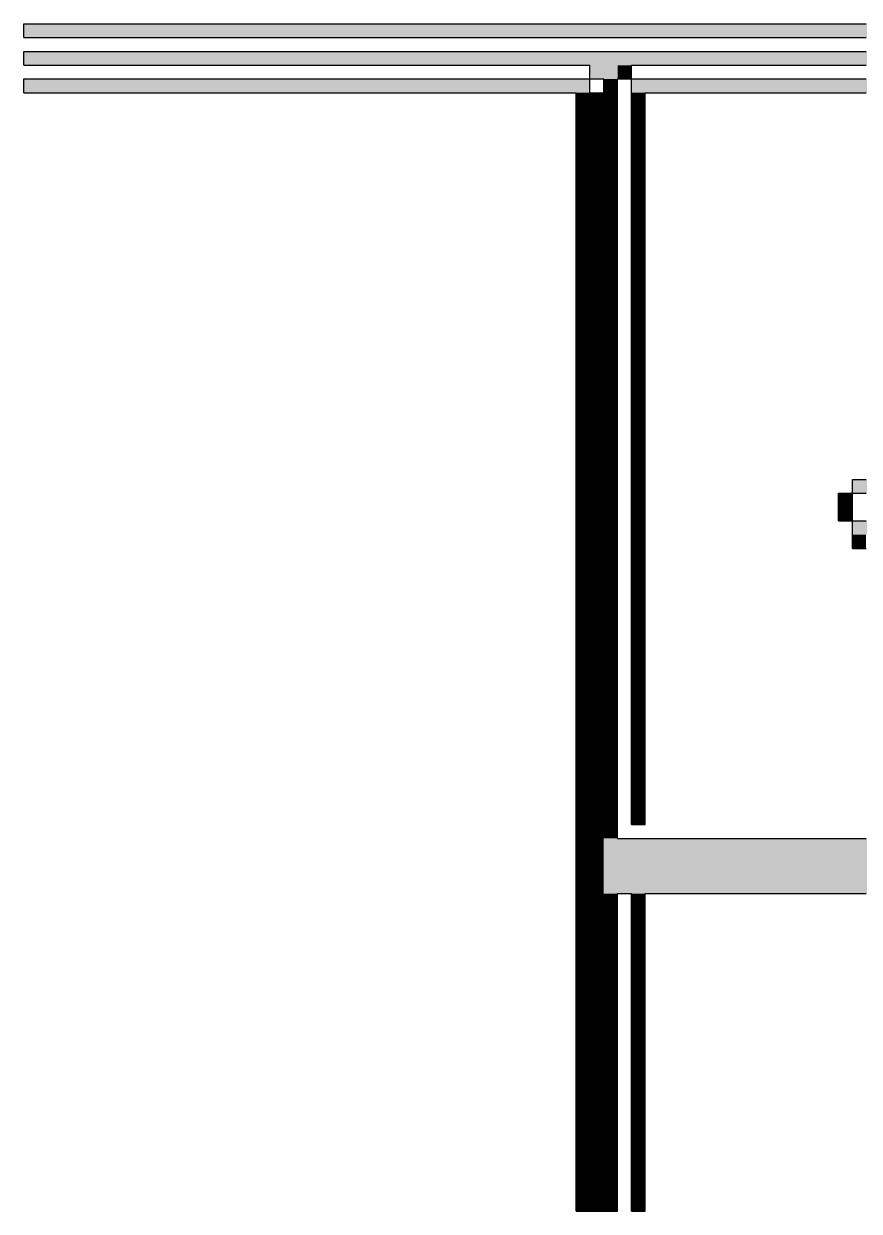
# Model space of a CAD drawing. Extents: x 0 to 180, y 0 to 86.
# Drawn here: x 0 to 60.5, y 0 to 86 of the extents above; entities that cross this region are included whole.
import ezdxf

# ---------------------------------------------------------------- set-up
doc = ezdxf.new("R2010")
doc.units = 0
doc.header["$MEASUREMENT"] = 0
doc.layers.add('SHEET', color=7, linetype='Continuous')

msp = doc.modelspace()

# ---------------------------------------------------------------- linework, layer by layer
at = {"layer": 'SHEET', "color": 5}
for p, q in [((0, 86), (1, 86)), ((0, 85), (0, 86)), ((1, 86), (2, 86)), ((2, 86), (3, 86)), ((3, 86), (4, 86)), ((4, 86), (5, 86)), ((5, 86), (6, 86)), ((6, 86), (7, 86)), ((7, 86), (8, 86)), ((8, 86), (9, 86)), ((9, 86), (10, 86)), ((10, 86), (11, 86)), ((11, 86), (12, 86)), ((12, 86), (13, 86)), ((13, 86), (14, 86)), ((14, 86), (15, 86)), ((15, 86), (16, 86)), ((16, 86), (17, 86)), ((17, 86), (18, 86)), ((18, 86), (19, 86)), ((19, 86), (20, 86)), ((20, 86), (21, 86)), ((21, 86), (22, 86)), ((22, 86), (23, 86)), ((23, 86), (24, 86)), ((24, 86), (25, 86)), ((25, 86), (26, 86)), ((26, 86), (27, 86)), ((27, 86), (28, 86)), ((28, 86), (29, 86)), ((29, 86), (30, 86)), ((30, 86), (31, 86)), ((31, 86), (32, 86)), ((32, 86), (33, 86)), ((33, 86), (34, 86)), ((34, 86), (35, 86)), ((35, 86), (36, 86)), ((36, 86), (37, 86)), ((37, 86), (38, 86)), ((38, 86), (39, 86)), ((39, 86), (40, 86)), ((40, 86), (41, 86)), ((41, 86), (42, 86)), ((42, 86), (43, 86)), ((43, 86), (44, 86)), ((44, 86), (45, 86)), ((45, 86), (46, 86)), ((46, 86), (47, 86)), ((47, 86), (48, 86)), ((48, 86), (49, 86)), ((49, 86), (50, 86)), ((50, 86), (51, 86)), ((51, 86), (52, 86)), ((52, 86), (53, 86)), ((53, 86), (54, 86)), ((54, 86), (55, 86)), ((55, 86), (56, 86)), ((56, 86), (57, 86)), ((57, 86), (58, 86)), ((58, 86), (59, 86)), ((59, 86), (60, 86)), ((60, 86), (61, 86)), ((0, 85), (1, 85)), ((1, 85), (2, 85)), ((2, 85), (3, 85)), ((3, 85), (4, 85)), ((4, 85), (5, 85)), ((5, 85), (6, 85)), ((6, 85), (7, 85)), ((7, 85), (8, 85)), ((8, 85), (9, 85)), ((9, 85), (10, 85)), ((10, 85), (11, 85)), ((11, 85), (12, 85)), ((12, 85), (13, 85)), ((13, 85), (14, 85)), ((14, 85), (15, 85)), ((15, 85), (16, 85)), ((16, 85), (17, 85)), ((17, 85), (18, 85)), ((18, 85), (19, 85)), ((19, 85), (20, 85)), ((20, 85), (21, 85)), ((21, 85), (22, 85)), ((22, 85), (23, 85)), ((23, 85), (24, 85)), ((24, 85), (25, 85)), ((25, 85), (26, 85)), ((26, 85), (27, 85)), ((27, 85), (28, 85)), ((28, 85), (29, 85)), ((29, 85), (30, 85)), ((30, 85), (31, 85)), ((31, 85), (32, 85)), ((32, 85), (33, 85)), ((33, 85), (34, 85)), ((34, 85), (35, 85)), ((35, 85), (36, 85)), ((36, 85), (37, 85)), ((37, 85), (38, 85)), ((38, 85), (39, 85)), ((39, 85), (40, 85)), ((40, 85), (41, 85)), ((41, 85), (42, 85)), ((42, 85), (43, 85)), ((43, 85), (44, 85)), ((44, 85), (45, 85)), ((45, 85), (46, 85)), ((46, 85), (47, 85)), ((47, 85), (48, 85)), ((48, 85), (49, 85)), ((49, 85), (50, 85)), ((50, 85), (51, 85)), ((51, 85), (52, 85)), ((52, 85), (53, 85)), ((53, 85), (54, 85)), ((54, 85), (55, 85)), ((55, 85), (56, 85)), ((56, 85), (57, 85)), ((57, 85), (58, 85)), ((58, 85), (59, 85)), ((59, 85), (60, 85)), ((60, 85), (61, 85)), ((0, 84), (1, 84)), ((0, 83), (0, 84)), ((1, 84), (2, 84)), ((2, 84), (3, 84)), ((3, 84), (4, 84)), ((4, 84), (5, 84)), ((5, 84), (6, 84)), ((6, 84), (7, 84)), ((7, 84), (8, 84)), ((8, 84), (9, 84)), ((9, 84), (10, 84)), ((10, 84), (11, 84)), ((11, 84), (12, 84)), ((12, 84), (13, 84)), ((13, 84), (14, 84)), ((14, 84), (15, 84)), ((15, 84), (16, 84)), ((16, 84), (17, 84)), ((17, 84), (18, 84)), ((18, 84), (19, 84)), ((19, 84), (20, 84)), ((20, 84), (21, 84)), ((21, 84), (22, 84)), ((22, 84), (23, 84)), ((23, 84), (24, 84)), ((24, 84), (25, 84)), ((25, 84), (26, 84)), ((26, 84), (27, 84)), ((27, 84), (28, 84)), ((28, 84), (29, 84)), ((29, 84), (30, 84)), ((30, 84), (31, 84)), ((31, 84), (32, 84)), ((32, 84), (33, 84)), ((33, 84), (34, 84)), ((34, 84), (35, 84)), ((35, 84), (36, 84)), ((36, 84), (37, 84)), ((37, 84), (38, 84)), ((38, 84), (39, 84)), ((39, 84), (40, 84)), ((40, 84), (41, 84)), ((41, 84), (42, 84)), ((42, 84), (43, 84)), ((43, 84), (44, 84)), ((44, 84), (45, 84)), ((45, 84), (46, 84)), ((46, 84), (47, 84)), ((47, 84), (48, 84)), ((48, 84), (49, 84)), ((49, 84), (50, 84)), ((50, 84), (51, 84)), ((51, 84), (52, 84)), ((52, 84), (53, 84)), ((53, 84), (54, 84)), ((54, 84), (55, 84)), ((55, 84), (56, 84)), ((56, 84), (57, 84)), ((57, 84), (58, 84)), ((58, 84), (59, 84)), ((59, 84), (60, 84)), ((60, 84), (61, 84)), ((0, 83), (1, 83)), ((1, 83), (2, 83)), ((2, 83), (3, 83)), ((3, 83), (4, 83)), ((4, 83), (5, 83)), ((5, 83), (6, 83)), ((6, 83), (7, 83)), ((7, 83), (8, 83)), ((8, 83), (9, 83)), ((9, 83), (10, 83)), ((10, 83), (11, 83)), ((11, 83), (12, 83)), ((12, 83), (13, 83)), ((13, 83), (14, 83)), ((14, 83), (15, 83)), ((15, 83), (16, 83)), ((16, 83), (17, 83)), ((17, 83), (18, 83)), ((18, 83), (19, 83)), ((19, 83), (20, 83)), ((20, 83), (21, 83)), ((21, 83), (22, 83)), ((22, 83), (23, 83)), ((23, 83), (24, 83)), ((24, 83), (25, 83)), ((25, 83), (26, 83)), ((26, 83), (27, 83)), ((27, 83), (28, 83)), ((28, 83), (29, 83)), ((29, 83), (30, 83)), ((30, 83), (31, 83)), ((31, 83), (32, 83)), ((32, 83), (33, 83)), ((33, 83), (34, 83)), ((34, 83), (35, 83)), ((35, 83), (36, 83)), ((36, 83), (37, 83)), ((37, 83), (38, 83)), ((38, 83), (39, 83)), ((39, 83), (40, 83)), ((40, 83), (41, 83)), ((41, 82), (41, 83)), ((44, 83), (45, 83)), ((45, 83), (46, 83)), ((46, 83), (47, 83)), ((47, 83), (48, 83)), ((48, 83), (49, 83)), ((49, 83), (50, 83)), ((50, 83), (51, 83)), ((51, 83), (52, 83)), ((52, 83), (53, 83)), ((53, 83), (54, 83)), ((54, 83), (55, 83)), ((55, 83), (56, 83)), ((56, 83), (57, 83)), ((57, 83), (58, 83)), ((58, 83), (59, 83)), ((59, 83), (60, 83)), ((60, 83), (61, 83)), ((0, 82), (1, 82)), ((0, 81), (0, 82)), ((1, 82), (2, 82)), ((2, 82), (3, 82)), ((3, 82), (4, 82)), ((4, 82), (5, 82)), ((5, 82), (6, 82)), ((6, 82), (7, 82)), ((7, 82), (8, 82)), ((8, 82), (9, 82)), ((9, 82), (10, 82)), ((10, 82), (11, 82)), ((11, 82), (12, 82)), ((12, 82), (13, 82)), ((13, 82), (14, 82)), ((14, 82), (15, 82)), ((15, 82), (16, 82)), ((16, 82), (17, 82)), ((17, 82), (18, 82)), ((18, 82), (19, 82)), ((19, 82), (20, 82)), ((20, 82), (21, 82)), ((21, 82), (22, 82)), ((22, 82), (23, 82)), ((23, 82), (24, 82)), ((24, 82), (25, 82)), ((25, 82), (26, 82)), ((26, 82), (27, 82)), ((27, 82), (28, 82)), ((28, 82), (29, 82)), ((29, 82), (30, 82)), ((30, 82), (31, 82)), ((31, 82), (32, 82)), ((32, 82), (33, 82)), ((33, 82), (34, 82)), ((34, 82), (35, 82)), ((35, 82), (36, 82)), ((36, 82), (37, 82)), ((37, 82), (38, 82)), ((38, 82), (39, 82)), ((39, 82), (40, 82)), ((40, 82), (41, 82)), ((41, 82), (42, 82)), ((41, 81), (41, 82)), ((42, 81), (42, 82)), ((43, 81), (43, 82)), ((44, 82), (45, 82)), ((44, 81), (44, 82)), ((45, 82), (46, 82)), ((46, 82), (47, 82)), ((47, 82), (48, 82)), ((48, 82), (49, 82)), ((49, 82), (50, 82)), ((50, 82), (51, 82)), ((51, 82), (52, 82)), ((52, 82), (53, 82)), ((53, 82), (54, 82)), ((54, 82), (55, 82)), ((55, 82), (56, 82)), ((56, 82), (57, 82)), ((57, 82), (58, 82)), ((58, 82), (59, 82)), ((59, 82), (60, 82)), ((60, 82), (61, 82)), ((0, 81), (1, 81)), ((1, 81), (2, 81)), ((2, 81), (3, 81)), ((3, 81), (4, 81)), ((4, 81), (5, 81)), ((5, 81), (6, 81)), ((6, 81), (7, 81)), ((7, 81), (8, 81)), ((8, 81), (9, 81)), ((9, 81), (10, 81)), ((10, 81), (11, 81)), ((11, 81), (12, 81)), ((12, 81), (13, 81)), ((13, 81), (14, 81)), ((14, 81), (15, 81)), ((15, 81), (16, 81)), ((16, 81), (17, 81)), ((17, 81), (18, 81)), ((18, 81), (19, 81)), ((19, 81), (20, 81)), ((20, 81), (21, 81)), ((21, 81), (22, 81)), ((22, 81), (23, 81)), ((23, 81), (24, 81)), ((24, 81), (25, 81)), ((25, 81), (26, 81)), ((26, 81), (27, 81)), ((27, 81), (28, 81)), ((28, 81), (29, 81)), ((29, 81), (30, 81)), ((30, 81), (31, 81)), ((31, 81), (32, 81)), ((32, 81), (33, 81)), ((33, 81), (34, 81)), ((34, 81), (35, 81)), ((35, 81), (36, 81)), ((36, 81), (37, 81)), ((37, 81), (38, 81)), ((38, 81), (39, 81)), ((39, 81), (40, 81)), ((40, 80), (40, 81)), ((43, 80), (43, 81)), ((44, 80), (44, 81)), ((45, 81), (46, 81)), ((45, 80), (45, 81)), ((46, 81), (47, 81)), ((47, 81), (48, 81)), ((48, 81), (49, 81)), ((49, 81), (50, 81)), ((50, 81), (51, 81)), ((51, 81), (52, 81)), ((52, 81), (53, 81)), ((53, 81), (54, 81)), ((54, 81), (55, 81)), ((55, 81), (56, 81)), ((56, 81), (57, 81)), ((57, 81), (58, 81)), ((58, 81), (59, 81)), ((59, 81), (60, 81)), ((60, 81), (61, 81)), ((40, 79), (40, 80)), ((43, 79), (43, 80)), ((44, 79), (44, 80)), ((45, 79), (45, 80)), ((40, 78), (40, 79)), ((43, 78), (43, 79)), ((44, 78), (44, 79)), ((45, 78), (45, 79)), ((40, 77), (40, 78)), ((43, 77), (43, 78)), ((44, 77), (44, 78)), ((45, 77), (45, 78)), ((40, 76), (40, 77)), ((43, 76), (43, 77)), ((44, 76), (44, 77)), ((45, 76), (45, 77)), ((40, 75), (40, 76)), ((43, 75), (43, 76)), ((44, 75), (44, 76)), ((45, 75), (45, 76)), ((40, 74), (40, 75)), ((43, 74), (43, 75)), ((44, 74), (44, 75)), ((45, 74), (45, 75)), ((40, 73), (40, 74)), ((43, 73), (43, 74)), ((44, 73), (44, 74)), ((45, 73), (45, 74)), ((40, 72), (40, 73)), ((43, 72), (43, 73)), ((44, 72), (44, 73)), ((45, 72), (45, 73)), ((40, 71), (40, 72)), ((43, 71), (43, 72)), ((44, 71), (44, 72)), ((45, 71), (45, 72)), ((40, 70), (40, 71)), ((43, 70), (43, 71)), ((44, 70), (44, 71)), ((45, 70), (45, 71)), ((40, 69), (40, 70)), ((43, 69), (43, 70)), ((44, 69), (44, 70)), ((45, 69), (45, 70)), ((40, 68), (40, 69)), ((43, 68), (43, 69)), ((44, 68), (44, 69)), ((45, 68), (45, 69)), ((40, 67), (40, 68)), ((43, 67), (43, 68)), ((44, 67), (44, 68)), ((45, 67), (45, 68)), ((40, 66), (40, 67)), ((43, 66), (43, 67)), ((44, 66), (44, 67)), ((45, 66), (45, 67)), ((40, 65), (40, 66)), ((43, 65), (43, 66)), ((44, 65), (44, 66)), ((45, 65), (45, 66)), ((40, 64), (40, 65)), ((43, 64), (43, 65)), ((44, 64), (44, 65)), ((45, 64), (45, 65)), ((40, 63), (40, 64)), ((43, 63), (43, 64)), ((44, 63), (44, 64)), ((45, 63), (45, 64)), ((40, 62), (40, 63)), ((43, 62), (43, 63)), ((44, 62), (44, 63)), ((45, 62), (45, 63)), ((40, 61), (40, 62)), ((43, 61), (43, 62)), ((44, 61), (44, 62)), ((45, 61), (45, 62)), ((40, 60), (40, 61)), ((43, 60), (43, 61)), ((44, 60), (44, 61)), ((45, 60), (45, 61)), ((40, 59), (40, 60)), ((43, 59), (43, 60)), ((44, 59), (44, 60)), ((45, 59), (45, 60)), ((40, 58), (40, 59)), ((43, 58), (43, 59)), ((44, 58), (44, 59)), ((45, 58), (45, 59)), ((40, 57), (40, 58)), ((43, 57), (43, 58)), ((44, 57), (44, 58)), ((45, 57), (45, 58)), ((40, 56), (40, 57)), ((43, 56), (43, 57)), ((44, 56), (44, 57)), ((45, 56), (45, 57)), ((40, 55), (40, 56)), ((43, 55), (43, 56)), ((44, 55), (44, 56)), ((45, 55), (45, 56)), ((40, 54), (40, 55)), ((43, 54), (43, 55)), ((44, 54), (44, 55)), ((45, 54), (45, 55)), ((40, 53), (40, 54)), ((43, 53), (43, 54)), ((44, 53), (44, 54)), ((45, 53), (45, 54)), ((40, 52), (40, 53)), ((43, 52), (43, 53)), ((44, 52), (44, 53)), ((45, 52), (45, 53)), ((60, 53), (61, 53)), ((60, 52), (60, 53)), ((40, 51), (40, 52)), ((43, 51), (43, 52)), ((44, 51), (44, 52)), ((45, 51), (45, 52)), ((59, 52), (60, 52)), ((59, 51), (59, 52)), ((60, 52), (61, 52)), ((60, 51), (60, 52)), ((40, 50), (40, 51)), ((43, 50), (43, 51)), ((44, 50), (44, 51)), ((45, 50), (45, 51)), ((59, 50), (59, 51)), ((60, 50), (60, 51)), ((40, 49), (40, 50)), ((43, 49), (43, 50)), ((44, 49), (44, 50)), ((45, 49), (45, 50)), ((59, 50), (60, 50)), ((60, 50), (61, 50)), ((60, 49), (60, 50)), ((40, 48), (40, 49)), ((43, 48), (43, 49)), ((44, 48), (44, 49)), ((45, 48), (45, 49)), ((60, 48), (60, 49)), ((40, 47), (40, 48)), ((43, 47), (43, 48)), ((44, 47), (44, 48)), ((45, 47), (45, 48)), ((60, 48), (61, 48)), ((40, 46), (40, 47)), ((43, 46), (43, 47)), ((44, 46), (44, 47)), ((45, 46), (45, 47)), ((40, 45), (40, 46)), ((43, 45), (43, 46)), ((44, 45), (44, 46)), ((45, 45), (45, 46)), ((40, 44), (40, 45)), ((43, 44), (43, 45)), ((44, 44), (44, 45)), ((45, 44), (45, 45)), ((40, 43), (40, 44)), ((43, 43), (43, 44)), ((44, 43), (44, 44)), ((45, 43), (45, 44)), ((40, 42), (40, 43)), ((43, 42), (43, 43)), ((44, 42), (44, 43)), ((45, 42), (45, 43)), ((40, 41), (40, 42)), ((43, 41), (43, 42)), ((44, 41), (44, 42)), ((45, 41), (45, 42)), ((40, 40), (40, 41)), ((43, 40), (43, 41)), ((44, 40), (44, 41)), ((45, 40), (45, 41)), ((40, 39), (40, 40)), ((43, 39), (43, 40)), ((44, 39), (44, 40)), ((45, 39), (45, 40)), ((40, 38), (40, 39)), ((43, 38), (43, 39)), ((44, 38), (44, 39)), ((45, 38), (45, 39)), ((40, 37), (40, 38)), ((43, 37), (43, 38)), ((44, 37), (44, 38)), ((45, 37), (45, 38)), ((40, 36), (40, 37)), ((43, 36), (43, 37)), ((44, 36), (44, 37)), ((45, 36), (45, 37)), ((40, 35), (40, 36)), ((43, 35), (43, 36)), ((44, 35), (44, 36)), ((45, 35), (45, 36)), ((40, 34), (40, 35)), ((43, 34), (43, 35)), ((44, 34), (44, 35)), ((45, 34), (45, 35)), ((40, 33), (40, 34)), ((43, 33), (43, 34)), ((44, 33), (44, 34)), ((45, 33), (45, 34)), ((40, 32), (40, 33)), ((43, 32), (43, 33)), ((44, 32), (44, 33)), ((45, 32), (45, 33)), ((40, 31), (40, 32)), ((43, 31), (43, 32)), ((44, 31), (44, 32)), ((45, 31), (45, 32)), ((40, 30), (40, 31)), ((43, 30), (43, 31)), ((44, 30), (44, 31)), ((45, 30), (45, 31)), ((40, 29), (40, 30)), ((43, 29), (43, 30)), ((44, 29), (44, 30)), ((45, 29), (45, 30)), ((40, 28), (40, 29)), ((43, 28), (43, 29)), ((44, 28), (44, 29)), ((45, 28), (45, 29)), ((40, 27), (40, 28)), ((43, 27), (43, 28)), ((44, 28), (45, 28)), ((40, 26), (40, 27)), ((43, 27), (44, 27)), ((44, 27), (45, 27)), ((45, 27), (46, 27)), ((46, 27), (47, 27)), ((47, 27), (48, 27)), ((48, 27), (49, 27)), ((49, 27), (50, 27)), ((50, 27), (51, 27)), ((51, 27), (52, 27)), ((52, 27), (53, 27)), ((53, 27), (54, 27)), ((54, 27), (55, 27)), ((55, 27), (56, 27)), ((56, 27), (57, 27)), ((57, 27), (58, 27)), ((58, 27), (59, 27)), ((59, 27), (60, 27)), ((60, 27), (61, 27)), ((40, 25), (40, 26)), ((40, 24), (40, 25)), ((40, 23), (40, 24)), ((40, 22), (40, 23)), ((43, 23), (44, 23)), ((43, 22), (43, 23)), ((44, 22), (44, 23)), ((45, 23), (46, 23)), ((45, 22), (45, 23)), ((46, 23), (47, 23)), ((47, 23), (48, 23)), ((48, 23), (49, 23)), ((49, 23), (50, 23)), ((50, 23), (51, 23)), ((51, 23), (52, 23)), ((52, 23), (53, 23)), ((53, 23), (54, 23)), ((54, 23), (55, 23)), ((55, 23), (56, 23)), ((56, 23), (57, 23)), ((57, 23), (58, 23)), ((58, 23), (59, 23)), ((59, 23), (60, 23)), ((60, 23), (61, 23)), ((40, 21), (40, 22)), ((43, 21), (43, 22)), ((44, 21), (44, 22)), ((45, 21), (45, 22)), ((40, 20), (40, 21)), ((43, 20), (43, 21)), ((44, 20), (44, 21)), ((45, 20), (45, 21)), ((40, 19), (40, 20)), ((43, 19), (43, 20)), ((44, 19), (44, 20)), ((45, 19), (45, 20)), ((40, 18), (40, 19)), ((43, 18), (43, 19)), ((44, 18), (44, 19)), ((45, 18), (45, 19)), ((40, 17), (40, 18)), ((43, 17), (43, 18)), ((44, 17), (44, 18)), ((45, 17), (45, 18)), ((40, 16), (40, 17)), ((43, 16), (43, 17)), ((44, 16), (44, 17)), ((45, 16), (45, 17)), ((40, 15), (40, 16)), ((43, 15), (43, 16)), ((44, 15), (44, 16)), ((45, 15), (45, 16)), ((40, 14), (40, 15)), ((43, 14), (43, 15)), ((44, 14), (44, 15)), ((45, 14), (45, 15)), ((40, 13), (40, 14)), ((43, 13), (43, 14)), ((44, 13), (44, 14)), ((45, 13), (45, 14)), ((40, 12), (40, 13)), ((43, 12), (43, 13)), ((44, 12), (44, 13)), ((45, 12), (45, 13)), ((40, 11), (40, 12)), ((43, 11), (43, 12)), ((44, 11), (44, 12)), ((45, 11), (45, 12)), ((40, 10), (40, 11)), ((43, 10), (43, 11)), ((44, 10), (44, 11)), ((45, 10), (45, 11)), ((40, 9), (40, 10)), ((43, 9), (43, 10)), ((44, 9), (44, 10)), ((45, 9), (45, 10)), ((40, 8), (40, 9)), ((43, 8), (43, 9)), ((44, 8), (44, 9)), ((45, 8), (45, 9)), ((40, 7), (40, 8)), ((43, 7), (43, 8)), ((44, 7), (44, 8)), ((45, 7), (45, 8)), ((40, 6), (40, 7)), ((43, 6), (43, 7)), ((44, 6), (44, 7)), ((45, 6), (45, 7)), ((40, 5), (40, 6)), ((43, 5), (43, 6)), ((44, 5), (44, 6)), ((45, 5), (45, 6)), ((40, 4), (40, 5)), ((43, 4), (43, 5)), ((44, 4), (44, 5)), ((45, 4), (45, 5)), ((40, 3), (40, 4)), ((43, 3), (43, 4)), ((44, 3), (44, 4)), ((45, 3), (45, 4)), ((40, 2), (40, 3)), ((43, 2), (43, 3)), ((44, 2), (44, 3)), ((45, 2), (45, 3)), ((40, 1), (40, 2)), ((43, 1), (43, 2)), ((44, 1), (44, 2)), ((45, 1), (45, 2)), ((40, 0), (40, 1)), ((43, 0), (43, 1)), ((44, 0), (44, 1)), ((45, 0), (45, 1)), ((40, 0), (41, 0)), ((42, 0), (43, 0)), ((44, 0), (45, 0))]:
    msp.add_line(p, q, dxfattribs=at)
at = {"layer": 'SHEET', "color": 7}
for p, q in [((44, 82), (44, 83)), ((43, 82), (44, 82)), ((41, 81), (42, 81)), ((41, 0), (42, 0))]:
    msp.add_line(p, q, dxfattribs=at)
at = {"layer": 'SHEET', "color": 5}
for points in [[(0, 85), (180, 85), (0, 86), (180, 86)], [(0, 83), (180, 83), (0, 84), (180, 84)], [(41, 82), (43, 82), (41, 83), (43, 83)], [(0, 81), (41, 81), (0, 82), (41, 82)], [(42, 81), (43, 81), (42, 82), (43, 82)], [(44, 81), (180, 81), (44, 82), (180, 82)], [(40, 80), (41, 80), (40, 81), (41, 81)], [(42, 80), (43, 80), (42, 81), (43, 81)], [(44, 80), (45, 80), (44, 81), (45, 81)], [(40, 79), (41, 79), (40, 80), (41, 80)], [(42, 79), (43, 79), (42, 80), (43, 80)], [(44, 79), (45, 79), (44, 80), (45, 80)], [(40, 78), (41, 78), (40, 79), (41, 79)], [(42, 78), (43, 78), (42, 79), (43, 79)], [(44, 78), (45, 78), (44, 79), (45, 79)], [(40, 77), (41, 77), (40, 78), (41, 78)], [(42, 77), (43, 77), (42, 78), (43, 78)], [(44, 77), (45, 77), (44, 78), (45, 78)], [(40, 76), (41, 76), (40, 77), (41, 77)], [(42, 76), (43, 76), (42, 77), (43, 77)], [(44, 76), (45, 76), (44, 77), (45, 77)], [(40, 75), (41, 75), (40, 76), (41, 76)], [(42, 75), (43, 75), (42, 76), (43, 76)], [(44, 75), (45, 75), (44, 76), (45, 76)], [(40, 74), (41, 74), (40, 75), (41, 75)], [(42, 74), (43, 74), (42, 75), (43, 75)], [(44, 74), (45, 74), (44, 75), (45, 75)], [(40, 73), (41, 73), (40, 74), (41, 74)], [(42, 73), (43, 73), (42, 74), (43, 74)], [(44, 73), (45, 73), (44, 74), (45, 74)], [(40, 72), (41, 72), (40, 73), (41, 73)], [(42, 72), (43, 72), (42, 73), (43, 73)], [(44, 72), (45, 72), (44, 73), (45, 73)], [(40, 71), (41, 71), (40, 72), (41, 72)], [(42, 71), (43, 71), (42, 72), (43, 72)], [(44, 71), (45, 71), (44, 72), (45, 72)], [(40, 70), (41, 70), (40, 71), (41, 71)], [(42, 70), (43, 70), (42, 71), (43, 71)], [(44, 70), (45, 70), (44, 71), (45, 71)], [(40, 69), (41, 69), (40, 70), (41, 70)], [(42, 69), (43, 69), (42, 70), (43, 70)], [(44, 69), (45, 69), (44, 70), (45, 70)], [(40, 68), (41, 68), (40, 69), (41, 69)], [(42, 68), (43, 68), (42, 69), (43, 69)], [(44, 68), (45, 68), (44, 69), (45, 69)], [(40, 67), (41, 67), (40, 68), (41, 68)], [(42, 67), (43, 67), (42, 68), (43, 68)], [(44, 67), (45, 67), (44, 68), (45, 68)], [(40, 66), (41, 66), (40, 67), (41, 67)], [(42, 66), (43, 66), (42, 67), (43, 67)], [(44, 66), (45, 66), (44, 67), (45, 67)], [(40, 65), (41, 65), (40, 66), (41, 66)], [(42, 65), (43, 65), (42, 66), (43, 66)], [(44, 65), (45, 65), (44, 66), (45, 66)], [(40, 64), (41, 64), (40, 65), (41, 65)], [(42, 64), (43, 64), (42, 65), (43, 65)], [(44, 64), (45, 64), (44, 65), (45, 65)], [(40, 63), (41, 63), (40, 64), (41, 64)], [(42, 63), (43, 63), (42, 64), (43, 64)], [(44, 63), (45, 63), (44, 64), (45, 64)], [(40, 62), (41, 62), (40, 63), (41, 63)], [(42, 62), (43, 62), (42, 63), (43, 63)], [(44, 62), (45, 62), (44, 63), (45, 63)], [(40, 61), (41, 61), (40, 62), (41, 62)], [(42, 61), (43, 61), (42, 62), (43, 62)], [(44, 61), (45, 61), (44, 62), (45, 62)], [(40, 60), (41, 60), (40, 61), (41, 61)], [(42, 60), (43, 60), (42, 61), (43, 61)], [(44, 60), (45, 60), (44, 61), (45, 61)], [(40, 59), (41, 59), (40, 60), (41, 60)], [(42, 59), (43, 59), (42, 60), (43, 60)], [(44, 59), (45, 59), (44, 60), (45, 60)], [(40, 58), (41, 58), (40, 59), (41, 59)], [(42, 58), (43, 58), (42, 59), (43, 59)], [(44, 58), (45, 58), (44, 59), (45, 59)], [(40, 57), (41, 57), (40, 58), (41, 58)], [(42, 57), (43, 57), (42, 58), (43, 58)], [(44, 57), (45, 57), (44, 58), (45, 58)], [(40, 56), (41, 56), (40, 57), (41, 57)], [(42, 56), (43, 56), (42, 57), (43, 57)], [(44, 56), (45, 56), (44, 57), (45, 57)], [(40, 55), (41, 55), (40, 56), (41, 56)], [(42, 55), (43, 55), (42, 56), (43, 56)], [(44, 55), (45, 55), (44, 56), (45, 56)], [(40, 54), (41, 54), (40, 55), (41, 55)], [(42, 54), (43, 54), (42, 55), (43, 55)], [(44, 54), (45, 54), (44, 55), (45, 55)], [(40, 53), (41, 53), (40, 54), (41, 54)], [(42, 53), (43, 53), (42, 54), (43, 54)], [(44, 53), (45, 53), (44, 54), (45, 54)], [(40, 52), (41, 52), (40, 53), (41, 53)], [(42, 52), (43, 52), (42, 53), (43, 53)], [(44, 52), (45, 52), (44, 53), (45, 53)], [(60, 52), (62, 52), (60, 53), (62, 53)], [(40, 51), (41, 51), (40, 52), (41, 52)], [(42, 51), (43, 51), (42, 52), (43, 52)], [(44, 51), (45, 51), (44, 52), (45, 52)], [(59, 51), (60, 51), (59, 52), (60, 52)], [(40, 50), (41, 50), (40, 51), (41, 51)], [(42, 50), (43, 50), (42, 51), (43, 51)], [(44, 50), (45, 50), (44, 51), (45, 51)], [(59, 50), (60, 50), (59, 51), (60, 51)], [(40, 49), (41, 49), (40, 50), (41, 50)], [(42, 49), (43, 49), (42, 50), (43, 50)], [(44, 49), (45, 49), (44, 50), (45, 50)], [(60, 49), (73, 49), (60, 50), (73, 50)], [(40, 48), (41, 48), (40, 49), (41, 49)], [(42, 48), (43, 48), (42, 49), (43, 49)], [(44, 48), (45, 48), (44, 49), (45, 49)], [(60, 48), (61, 48), (60, 49), (61, 49)], [(40, 47), (41, 47), (40, 48), (41, 48)], [(42, 47), (43, 47), (42, 48), (43, 48)], [(44, 47), (45, 47), (44, 48), (45, 48)], [(40, 46), (41, 46), (40, 47), (41, 47)], [(42, 46), (43, 46), (42, 47), (43, 47)], [(44, 46), (45, 46), (44, 47), (45, 47)], [(40, 45), (41, 45), (40, 46), (41, 46)], [(42, 45), (43, 45), (42, 46), (43, 46)], [(44, 45), (45, 45), (44, 46), (45, 46)], [(40, 44), (41, 44), (40, 45), (41, 45)], [(42, 44), (43, 44), (42, 45), (43, 45)], [(44, 44), (45, 44), (44, 45), (45, 45)], [(40, 43), (41, 43), (40, 44), (41, 44)], [(42, 43), (43, 43), (42, 44), (43, 44)], [(44, 43), (45, 43), (44, 44), (45, 44)], [(40, 42), (41, 42), (40, 43), (41, 43)], [(42, 42), (43, 42), (42, 43), (43, 43)], [(44, 42), (45, 42), (44, 43), (45, 43)], [(40, 41), (41, 41), (40, 42), (41, 42)], [(42, 41), (43, 41), (42, 42), (43, 42)], [(44, 41), (45, 41), (44, 42), (45, 42)], [(40, 40), (41, 40), (40, 41), (41, 41)], [(42, 40), (43, 40), (42, 41), (43, 41)], [(44, 40), (45, 40), (44, 41), (45, 41)], [(40, 39), (41, 39), (40, 40), (41, 40)], [(42, 39), (43, 39), (42, 40), (43, 40)], [(44, 39), (45, 39), (44, 40), (45, 40)], [(40, 38), (41, 38), (40, 39), (41, 39)], [(42, 38), (43, 38), (42, 39), (43, 39)], [(44, 38), (45, 38), (44, 39), (45, 39)], [(40, 37), (41, 37), (40, 38), (41, 38)], [(42, 37), (43, 37), (42, 38), (43, 38)], [(44, 37), (45, 37), (44, 38), (45, 38)], [(40, 36), (41, 36), (40, 37), (41, 37)], [(42, 36), (43, 36), (42, 37), (43, 37)], [(44, 36), (45, 36), (44, 37), (45, 37)], [(40, 35), (41, 35), (40, 36), (41, 36)], [(42, 35), (43, 35), (42, 36), (43, 36)], [(44, 35), (45, 35), (44, 36), (45, 36)], [(40, 34), (41, 34), (40, 35), (41, 35)], [(42, 34), (43, 34), (42, 35), (43, 35)], [(44, 34), (45, 34), (44, 35), (45, 35)], [(40, 33), (41, 33), (40, 34), (41, 34)], [(42, 33), (43, 33), (42, 34), (43, 34)], [(44, 33), (45, 33), (44, 34), (45, 34)], [(40, 32), (41, 32), (40, 33), (41, 33)], [(42, 32), (43, 32), (42, 33), (43, 33)], [(44, 32), (45, 32), (44, 33), (45, 33)], [(40, 31), (41, 31), (40, 32), (41, 32)], [(42, 31), (43, 31), (42, 32), (43, 32)], [(44, 31), (45, 31), (44, 32), (45, 32)], [(40, 30), (41, 30), (40, 31), (41, 31)], [(42, 30), (43, 30), (42, 31), (43, 31)], [(44, 30), (45, 30), (44, 31), (45, 31)], [(40, 29), (41, 29), (40, 30), (41, 30)], [(42, 29), (43, 29), (42, 30), (43, 30)], [(44, 29), (45, 29), (44, 30), (45, 30)], [(40, 28), (41, 28), (40, 29), (41, 29)], [(42, 28), (43, 28), (42, 29), (43, 29)], [(44, 28), (45, 28), (44, 29), (45, 29)], [(40, 27), (41, 27), (40, 28), (41, 28)], [(42, 27), (43, 27), (42, 28), (43, 28)], [(40, 26), (41, 26), (40, 27), (41, 27)], [(42, 26), (180, 26), (42, 27), (180, 27)], [(40, 25), (41, 25), (40, 26), (41, 26)], [(42, 25), (180, 25), (42, 26), (180, 26)], [(40, 24), (41, 24), (40, 25), (41, 25)], [(42, 24), (180, 24), (42, 25), (180, 25)], [(40, 23), (41, 23), (40, 24), (41, 24)], [(42, 23), (180, 23), (42, 24), (180, 24)], [(40, 22), (41, 22), (40, 23), (41, 23)], [(42, 22), (43, 22), (42, 23), (43, 23)], [(44, 22), (45, 22), (44, 23), (45, 23)], [(40, 21), (41, 21), (40, 22), (41, 22)], [(42, 21), (43, 21), (42, 22), (43, 22)], [(44, 21), (45, 21), (44, 22), (45, 22)], [(40, 20), (41, 20), (40, 21), (41, 21)], [(42, 20), (43, 20), (42, 21), (43, 21)], [(44, 20), (45, 20), (44, 21), (45, 21)], [(40, 19), (41, 19), (40, 20), (41, 20)], [(42, 19), (43, 19), (42, 20), (43, 20)], [(44, 19), (45, 19), (44, 20), (45, 20)], [(40, 18), (41, 18), (40, 19), (41, 19)], [(42, 18), (43, 18), (42, 19), (43, 19)], [(44, 18), (45, 18), (44, 19), (45, 19)], [(40, 17), (41, 17), (40, 18), (41, 18)], [(42, 17), (43, 17), (42, 18), (43, 18)], [(44, 17), (45, 17), (44, 18), (45, 18)], [(40, 16), (41, 16), (40, 17), (41, 17)], [(42, 16), (43, 16), (42, 17), (43, 17)], [(44, 16), (45, 16), (44, 17), (45, 17)], [(40, 15), (41, 15), (40, 16), (41, 16)], [(42, 15), (43, 15), (42, 16), (43, 16)], [(44, 15), (45, 15), (44, 16), (45, 16)], [(40, 14), (41, 14), (40, 15), (41, 15)], [(42, 14), (43, 14), (42, 15), (43, 15)], [(44, 14), (45, 14), (44, 15), (45, 15)], [(40, 13), (41, 13), (40, 14), (41, 14)], [(42, 13), (43, 13), (42, 14), (43, 14)], [(44, 13), (45, 13), (44, 14), (45, 14)], [(40, 12), (41, 12), (40, 13), (41, 13)], [(42, 12), (43, 12), (42, 13), (43, 13)], [(44, 12), (45, 12), (44, 13), (45, 13)], [(40, 11), (41, 11), (40, 12), (41, 12)], [(42, 11), (43, 11), (42, 12), (43, 12)], [(44, 11), (45, 11), (44, 12), (45, 12)], [(40, 10), (41, 10), (40, 11), (41, 11)], [(42, 10), (43, 10), (42, 11), (43, 11)], [(44, 10), (45, 10), (44, 11), (45, 11)], [(40, 9), (41, 9), (40, 10), (41, 10)], [(42, 9), (43, 9), (42, 10), (43, 10)], [(44, 9), (45, 9), (44, 10), (45, 10)], [(40, 8), (41, 8), (40, 9), (41, 9)], [(42, 8), (43, 8), (42, 9), (43, 9)], [(44, 8), (45, 8), (44, 9), (45, 9)], [(40, 7), (41, 7), (40, 8), (41, 8)], [(42, 7), (43, 7), (42, 8), (43, 8)], [(44, 7), (45, 7), (44, 8), (45, 8)], [(40, 6), (41, 6), (40, 7), (41, 7)], [(42, 6), (43, 6), (42, 7), (43, 7)], [(44, 6), (45, 6), (44, 7), (45, 7)], [(40, 5), (41, 5), (40, 6), (41, 6)], [(42, 5), (43, 5), (42, 6), (43, 6)], [(44, 5), (45, 5), (44, 6), (45, 6)], [(40, 4), (41, 4), (40, 5), (41, 5)], [(42, 4), (43, 4), (42, 5), (43, 5)], [(44, 4), (45, 4), (44, 5), (45, 5)], [(40, 3), (41, 3), (40, 4), (41, 4)], [(42, 3), (43, 3), (42, 4), (43, 4)], [(44, 3), (45, 3), (44, 4), (45, 4)], [(40, 2), (41, 2), (40, 3), (41, 3)], [(42, 2), (43, 2), (42, 3), (43, 3)], [(44, 2), (45, 2), (44, 3), (45, 3)], [(40, 1), (41, 1), (40, 2), (41, 2)], [(42, 1), (43, 1), (42, 2), (43, 2)], [(44, 1), (45, 1), (44, 2), (45, 2)], [(40, 0), (41, 0), (40, 1), (41, 1)], [(42, 0), (43, 0), (42, 1), (43, 1)], [(44, 0), (45, 0), (44, 1), (45, 1)]]:
    msp.add_solid(points, dxfattribs=at)
at = {"layer": 'SHEET', "color": 7}
for points in [[(43, 82), (44, 82), (43, 83), (44, 83)], [(41, 80), (42, 80), (41, 81), (42, 81)], [(41, 79), (42, 79), (41, 80), (42, 80)], [(41, 78), (42, 78), (41, 79), (42, 79)], [(41, 77), (42, 77), (41, 78), (42, 78)], [(41, 76), (42, 76), (41, 77), (42, 77)], [(41, 75), (42, 75), (41, 76), (42, 76)], [(41, 74), (42, 74), (41, 75), (42, 75)], [(41, 73), (42, 73), (41, 74), (42, 74)], [(41, 72), (42, 72), (41, 73), (42, 73)], [(41, 71), (42, 71), (41, 72), (42, 72)], [(41, 70), (42, 70), (41, 71), (42, 71)], [(41, 69), (42, 69), (41, 70), (42, 70)], [(41, 68), (42, 68), (41, 69), (42, 69)], [(41, 67), (42, 67), (41, 68), (42, 68)], [(41, 66), (42, 66), (41, 67), (42, 67)], [(41, 65), (42, 65), (41, 66), (42, 66)], [(41, 64), (42, 64), (41, 65), (42, 65)], [(41, 63), (42, 63), (41, 64), (42, 64)], [(41, 62), (42, 62), (41, 63), (42, 63)], [(41, 61), (42, 61), (41, 62), (42, 62)], [(41, 60), (42, 60), (41, 61), (42, 61)], [(41, 59), (42, 59), (41, 60), (42, 60)], [(41, 58), (42, 58), (41, 59), (42, 59)], [(41, 57), (42, 57), (41, 58), (42, 58)], [(41, 56), (42, 56), (41, 57), (42, 57)], [(41, 55), (42, 55), (41, 56), (42, 56)], [(41, 54), (42, 54), (41, 55), (42, 55)], [(41, 53), (42, 53), (41, 54), (42, 54)], [(41, 52), (42, 52), (41, 53), (42, 53)], [(41, 51), (42, 51), (41, 52), (42, 52)], [(41, 50), (42, 50), (41, 51), (42, 51)], [(41, 49), (42, 49), (41, 50), (42, 50)], [(41, 48), (42, 48), (41, 49), (42, 49)], [(41, 47), (42, 47), (41, 48), (42, 48)], [(41, 46), (42, 46), (41, 47), (42, 47)], [(41, 45), (42, 45), (41, 46), (42, 46)], [(41, 44), (42, 44), (41, 45), (42, 45)], [(41, 43), (42, 43), (41, 44), (42, 44)], [(41, 42), (42, 42), (41, 43), (42, 43)], [(41, 41), (42, 41), (41, 42), (42, 42)], [(41, 40), (42, 40), (41, 41), (42, 41)], [(41, 39), (42, 39), (41, 40), (42, 40)], [(41, 38), (42, 38), (41, 39), (42, 39)], [(41, 37), (42, 37), (41, 38), (42, 38)], [(41, 36), (42, 36), (41, 37), (42, 37)], [(41, 35), (42, 35), (41, 36), (42, 36)], [(41, 34), (42, 34), (41, 35), (42, 35)], [(41, 33), (42, 33), (41, 34), (42, 34)], [(41, 32), (42, 32), (41, 33), (42, 33)], [(41, 31), (42, 31), (41, 32), (42, 32)], [(41, 30), (42, 30), (41, 31), (42, 31)], [(41, 29), (42, 29), (41, 30), (42, 30)], [(41, 28), (42, 28), (41, 29), (42, 29)], [(41, 27), (42, 27), (41, 28), (42, 28)], [(41, 26), (42, 26), (41, 27), (42, 27)], [(41, 25), (42, 25), (41, 26), (42, 26)], [(41, 24), (42, 24), (41, 25), (42, 25)], [(41, 23), (42, 23), (41, 24), (42, 24)], [(41, 22), (42, 22), (41, 23), (42, 23)], [(41, 21), (42, 21), (41, 22), (42, 22)], [(41, 20), (42, 20), (41, 21), (42, 21)], [(41, 19), (42, 19), (41, 20), (42, 20)], [(41, 18), (42, 18), (41, 19), (42, 19)], [(41, 17), (42, 17), (41, 18), (42, 18)], [(41, 16), (42, 16), (41, 17), (42, 17)], [(41, 15), (42, 15), (41, 16), (42, 16)], [(41, 14), (42, 14), (41, 15), (42, 15)], [(41, 13), (42, 13), (41, 14), (42, 14)], [(41, 12), (42, 12), (41, 13), (42, 13)], [(41, 11), (42, 11), (41, 12), (42, 12)], [(41, 10), (42, 10), (41, 11), (42, 11)], [(41, 9), (42, 9), (41, 10), (42, 10)], [(41, 8), (42, 8), (41, 9), (42, 9)], [(41, 7), (42, 7), (41, 8), (42, 8)], [(41, 6), (42, 6), (41, 7), (42, 7)], [(41, 5), (42, 5), (41, 6), (42, 6)], [(41, 4), (42, 4), (41, 5), (42, 5)], [(41, 3), (42, 3), (41, 4), (42, 4)], [(41, 2), (42, 2), (41, 3), (42, 3)], [(41, 1), (42, 1), (41, 2), (42, 2)], [(41, 0), (42, 0), (41, 1), (42, 1)]]:
    msp.add_solid(points, dxfattribs=at)

doc.saveas('drawing.dxf')
